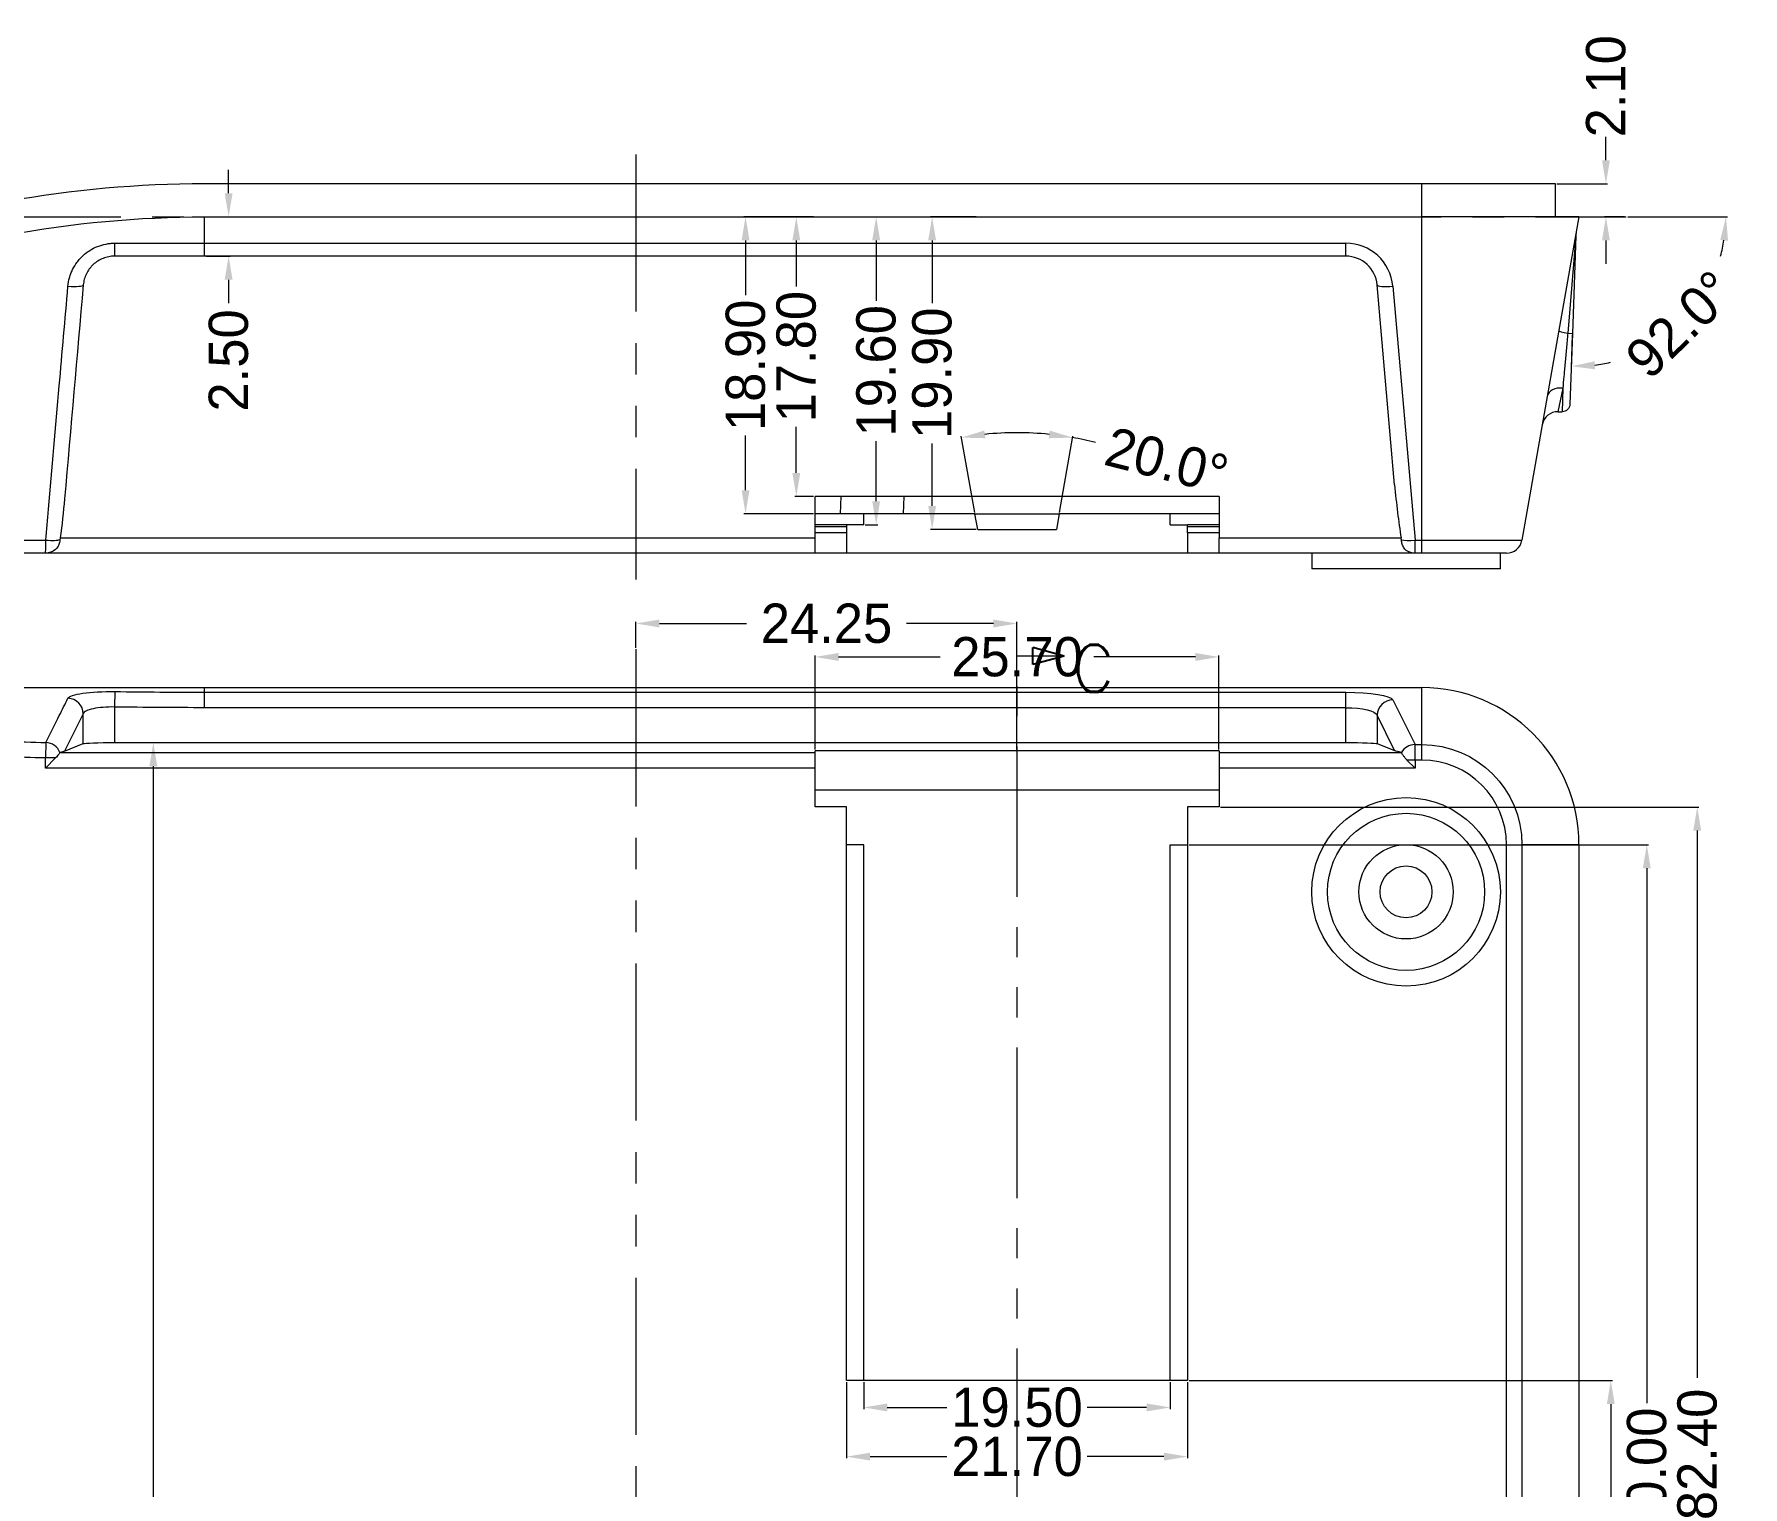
# Model space of a CAD drawing. Extents: x 18 to 718, y 389 to 747.
# Drawn here: x 425.5 to 534.3, y 654.8 to 747.2 of the extents above; entities that cross this region are included whole.
import ezdxf

# ---------------------------------------------------------------- set-up
doc = ezdxf.new("R2010")
doc.units = 0
doc.header["$MEASUREMENT"] = 0
doc.linetypes.add('PHANTOM', pattern=[2.5, 1.25, -0.25, 0.25, -0.25, 0.25, -0.25])
for name, color, linetype in [('10', 7, 'Continuous'), ('20', 7, 'Continuous'), ('TOP', 7, 'Continuous')]:
    doc.layers.add(name, color=color, linetype=linetype)
doc.styles.add('blockfont', font='simplex.shx', dxfattribs={"bigfont": 'bigfont'})
doc.dimstyles.new('1', dxfattribs={"dimtxt": 2.5, "dimasz": 1.5, "dimexe": 0.1, "dimexo": 0.1, "dimgap": 0.09, "dimtad": 0, "dimzin": 0, "dimdsep": 46, "dimtxsty": 'Standard', "dimcen": 0, "dimclrd": 4, "dimclre": 4, "dimclrt": 3, "dimadec": 1, "dimazin": 0, "dimtfac": 1, "dimtofl": 0, "dimtmove": 0, "dimatfit": 3, "dimfxl": 1, "dimtolj": 1, "dimtzin": 0, "dimlwd": 9, "dimlwe": 9, "dimarcsym": 0})

# ---------------------------------------------------------------- blocks, each defined once
blk = doc.blocks.new('ASSORTED_DRAFT5')
at = {"color": 13}
for p, q in [((637.79, 670.34, 637.79), (637.25, 672.34)), ((637.25, 672.34), (638.33, 672.34)), ((637.79, 670.34, 637.79), (638.33, 672.34))]:
    blk.add_line(p, q, dxfattribs=at)
blk = doc.blocks.new('*D247')
at = {"color": 4, "linetype": 'Continuous', "lineweight": 9}
for p, q in [((499.03, 661.54), (525.96, 661.54)), ((525.86, 660.04), (525.86, 643.47)), ((525.86, 617.14), (525.86, 633.71)), ((526.74, 615.64), (525.76, 615.64))]:
    blk.add_line(p, q, dxfattribs=at)
for points in [[(525.61, 660.04), (526.11, 660.04), (525.86, 661.54)], [(525.61, 617.14), (526.11, 617.14), (525.86, 615.64)]]:
    blk.add_solid(points, dxfattribs=at)
at = {"layer": 'Defpoints', "color": 0, "linetype": 'Continuous', "lineweight": 9}
for p in [(498.93, 661.54), (525.86, 661.54), (526.84, 615.64)]:
    blk.add_point(p, dxfattribs=at)
at = {"color": 3, "linetype": 'Continuous', "lineweight": 9, "insert": (525.86, 638.59), "char_height": 2.5, "attachment_point": 5, "rotation": 90}
blk.add_mtext('\\A1;45.90', dxfattribs=at)
blk = doc.blocks.new('*D248')
at = {"color": 4, "linetype": 'Continuous', "lineweight": 9}
for p, q in [((463.83, 708.18), (463.83, 709.82)), ((465.33, 709.72), (470.87, 709.72)), ((486.58, 709.72), (481.05, 709.72)), ((488.08, 701.71), (488.08, 709.82))]:
    blk.add_line(p, q, dxfattribs=at)
for points in [[(465.33, 709.97), (465.33, 709.47), (463.83, 709.72)], [(486.58, 709.97), (486.58, 709.47), (488.08, 709.72)]]:
    blk.add_solid(points, dxfattribs=at)
at = {"layer": 'Defpoints', "color": 0, "linetype": 'Continuous', "lineweight": 9}
for p in [(488.08, 709.72), (463.83, 708.08), (488.08, 701.61)]:
    blk.add_point(p, dxfattribs=at)
at = {"color": 3, "linetype": 'Continuous', "lineweight": 9, "insert": (475.96, 709.72), "char_height": 2.5, "attachment_point": 5}
blk.add_mtext('\\A1;24.25', dxfattribs=at)
blk = doc.blocks.new('*D249')
at = {"color": 4, "linetype": 'Continuous', "lineweight": 9}
for p, q in [((478.33, 661.44), (478.33, 659.73)), ((497.83, 661.44), (497.83, 659.73)), ((479.83, 659.83), (483.62, 659.83)), ((496.33, 659.83), (492.55, 659.83))]:
    blk.add_line(p, q, dxfattribs=at)
for points in [[(479.83, 660.08), (479.83, 659.58), (478.33, 659.83)], [(496.33, 660.08), (496.33, 659.58), (497.83, 659.83)]]:
    blk.add_solid(points, dxfattribs=at)
at = {"layer": 'Defpoints', "color": 0, "linetype": 'Continuous', "lineweight": 9}
for p in [(478.33, 661.54), (497.83, 661.54), (497.83, 659.83)]:
    blk.add_point(p, dxfattribs=at)
at = {"color": 3, "linetype": 'Continuous', "lineweight": 9, "insert": (488.08, 659.83), "char_height": 2.5, "attachment_point": 5}
blk.add_mtext('\\A1;19.50', dxfattribs=at)
blk = doc.blocks.new('*D250')
at = {"color": 4, "linetype": 'Continuous', "lineweight": 9}
for p, q in [((477.23, 661.44), (477.23, 656.6)), ((498.93, 661.44), (498.93, 656.6)), ((478.73, 656.7), (483.62, 656.7)), ((497.43, 656.7), (492.55, 656.7))]:
    blk.add_line(p, q, dxfattribs=at)
for points in [[(478.73, 656.95), (478.73, 656.45), (477.23, 656.7)], [(497.43, 656.95), (497.43, 656.45), (498.93, 656.7)]]:
    blk.add_solid(points, dxfattribs=at)
at = {"layer": 'Defpoints', "color": 0, "linetype": 'Continuous', "lineweight": 9}
for p in [(477.23, 661.54), (498.93, 661.54), (498.93, 656.7)]:
    blk.add_point(p, dxfattribs=at)
at = {"color": 3, "linetype": 'Continuous', "lineweight": 9, "insert": (488.08, 656.7), "char_height": 2.5, "attachment_point": 5}
blk.add_mtext('\\A1;21.70', dxfattribs=at)
blk = doc.blocks.new('*D251')
at = {"color": 4, "linetype": 'Continuous', "lineweight": 9}
for p, q in [((475.23, 701.71), (475.23, 707.69)), ((476.73, 707.59), (483.2, 707.59)), ((499.43, 707.59), (492.97, 707.59)), ((500.93, 701.71), (500.93, 707.69))]:
    blk.add_line(p, q, dxfattribs=at)
for points in [[(476.73, 707.84), (476.73, 707.34), (475.23, 707.59)], [(499.43, 707.84), (499.43, 707.34), (500.93, 707.59)]]:
    blk.add_solid(points, dxfattribs=at)
at = {"layer": 'Defpoints', "color": 0, "linetype": 'Continuous', "lineweight": 9}
for p in [(500.93, 707.59), (475.23, 701.61), (500.93, 701.61)]:
    blk.add_point(p, dxfattribs=at)
at = {"color": 3, "linetype": 'Continuous', "lineweight": 9, "insert": (488.08, 707.59), "char_height": 2.5, "attachment_point": 5}
blk.add_mtext('\\A1;25.70', dxfattribs=at)
blk = doc.blocks.new('*D252')
at = {"color": 4, "linetype": 'Continuous', "lineweight": 9}
for p, q in [((499.03, 695.64), (528.25, 695.64)), ((528.15, 694.14), (528.15, 660.11)), ((528.15, 617.14), (528.15, 651.18)), ((526.94, 615.64), (528.25, 615.64))]:
    blk.add_line(p, q, dxfattribs=at)
for points in [[(527.9, 694.14), (528.4, 694.14), (528.15, 695.64)], [(527.9, 617.14), (528.4, 617.14), (528.15, 615.64)]]:
    blk.add_solid(points, dxfattribs=at)
at = {"layer": 'Defpoints', "color": 0, "linetype": 'Continuous', "lineweight": 9}
for p in [(498.93, 695.64), (526.84, 615.64), (528.15, 615.64)]:
    blk.add_point(p, dxfattribs=at)
at = {"color": 3, "linetype": 'Continuous', "lineweight": 9, "insert": (528.15, 655.64), "char_height": 2.5, "attachment_point": 5, "rotation": 90}
blk.add_mtext('\\A1;80.00', dxfattribs=at)
blk = doc.blocks.new('*D253')
at = {"color": 4, "linetype": 'Continuous', "lineweight": 9}
for p, q in [((501.03, 698.04), (531.46, 698.04)), ((531.36, 696.54), (531.36, 661.72)), ((531.36, 617.14), (531.36, 651.96)), ((527.04, 615.64), (531.46, 615.64))]:
    blk.add_line(p, q, dxfattribs=at)
for points in [[(531.11, 696.54), (531.61, 696.54), (531.36, 698.04)], [(531.11, 617.14), (531.61, 617.14), (531.36, 615.64)]]:
    blk.add_solid(points, dxfattribs=at)
at = {"layer": 'Defpoints', "color": 0, "linetype": 'Continuous', "lineweight": 9}
for p in [(500.93, 698.04), (526.94, 615.64), (531.36, 615.64)]:
    blk.add_point(p, dxfattribs=at)
at = {"color": 3, "linetype": 'Continuous', "lineweight": 9, "insert": (531.36, 656.84), "char_height": 2.5, "attachment_point": 5, "rotation": 90}
blk.add_mtext('\\A1;82.40', dxfattribs=at)
blk = doc.blocks.new('*D254')
at = {"color": 4, "linetype": 'Continuous', "lineweight": 9}
for p, q in [((430.77, 702.14), (433.23, 702.14)), ((433.13, 700.64), (433.13, 621.15)), ((433.13, 530.64), (433.13, 610.14)), ((430.77, 529.14), (433.23, 529.14))]:
    blk.add_line(p, q, dxfattribs=at)
for points in [[(432.88, 700.64), (433.38, 700.64), (433.13, 702.14)], [(432.88, 530.64), (433.38, 530.64), (433.13, 529.14)]]:
    blk.add_solid(points, dxfattribs=at)
at = {"layer": 'Defpoints', "color": 0, "linetype": 'Continuous', "lineweight": 9}
for p in [(430.67, 702.14), (433.13, 702.14), (430.67, 529.14)]:
    blk.add_point(p, dxfattribs=at)
at = {"color": 3, "linetype": 'Continuous', "lineweight": 9, "insert": (433.13, 615.64), "char_height": 2.5, "attachment_point": 5, "rotation": 90}
blk.add_mtext('\\A1;173.00', dxfattribs=at)
blk = doc.blocks.new('*D292')
at = {"color": 4, "linetype": 'Continuous', "lineweight": 9}
for p, q in [((526.94, 735.6), (533.29, 735.6)), ((523.41, 728.08), (523.34, 725.99))]:
    blk.add_line(p, q, dxfattribs=at)
for start, end in [(344.7768, 350.958), (277.042, 283.2232)]:
    blk.add_arc((523.67, 735.6), 9.51, start, end, dxfattribs=at)
for points in [[(532.82, 734.12), (533.32, 734.08), (533.19, 735.6)], [(524.85, 725.9), (524.83, 726.4), (523.34, 726.09)]]:
    blk.add_solid(points, dxfattribs=at)
at = {"layer": 'Defpoints', "color": 0, "linetype": 'Continuous', "lineweight": 9}
for p in [(401.07, 735.6), (526.84, 735.6), (523.63, 734.39), (523.41, 728.18), (528.24, 727.25)]:
    blk.add_point(p, dxfattribs=at)
at = {"color": 3, "linetype": 'Continuous', "lineweight": 9, "insert": (530.28, 728.75), "char_height": 2.5, "attachment_point": 5, "rotation": 44}
blk.add_mtext('\\A1;92.0°', dxfattribs=at)
blk = doc.blocks.new('*D293')
at = {"color": 4, "linetype": 'Continuous', "lineweight": 9}
for p, q in [((437.92, 737.1), (437.92, 738.6)), ((436.5, 735.6), (438.02, 735.6)), ((436.5, 733.1), (438.02, 733.1)), ((437.92, 731.6), (437.92, 730.1))]:
    blk.add_line(p, q, dxfattribs=at)
for points in [[(437.67, 737.1), (438.17, 737.1), (437.92, 735.6)], [(437.67, 731.6), (438.17, 731.6), (437.92, 733.1)]]:
    blk.add_solid(points, dxfattribs=at)
at = {"layer": 'Defpoints', "color": 0, "linetype": 'Continuous', "lineweight": 9}
for p in [(436.4, 735.6), (436.4, 733.1), (437.92, 733.1)]:
    blk.add_point(p, dxfattribs=at)
at = {"color": 3, "linetype": 'Continuous', "lineweight": 9, "insert": (437.92, 726.46), "char_height": 2.5, "attachment_point": 5, "rotation": 90}
blk.add_mtext('\\A1;2.50', dxfattribs=at)
blk = doc.blocks.new('*D294')
at = {"color": 4, "linetype": 'Continuous', "lineweight": 9}
for p, q in [((475.13, 735.6), (473.94, 735.6)), ((474.04, 734.1), (474.04, 731.16)), ((474.04, 719.3), (474.04, 722.23)), ((475.13, 717.8), (473.94, 717.8))]:
    blk.add_line(p, q, dxfattribs=at)
for points in [[(473.79, 734.1), (474.29, 734.1), (474.04, 735.6)], [(473.79, 719.3), (474.29, 719.3), (474.04, 717.8)]]:
    blk.add_solid(points, dxfattribs=at)
at = {"layer": 'Defpoints', "color": 0, "linetype": 'Continuous', "lineweight": 9}
for p in [(474.04, 735.6), (475.23, 735.6), (475.23, 717.8)]:
    blk.add_point(p, dxfattribs=at)
at = {"color": 3, "linetype": 'Continuous', "lineweight": 9, "insert": (474.04, 726.7), "char_height": 2.5, "attachment_point": 5, "rotation": 90}
blk.add_mtext('\\A1;17.80', dxfattribs=at)
blk = doc.blocks.new('*D295')
at = {"color": 4, "linetype": 'Continuous', "lineweight": 9}
for p, q in [((485.39, 716.79), (484.53, 721.65)), ((490.78, 716.79), (491.63, 721.65))]:
    blk.add_line(p, q, dxfattribs=at)
for start, end in [(84.2267, 95.7733), (75.7733, 80)]:
    blk.add_arc((488.08, 701.52), 20.34, start, end, dxfattribs=at)
for points in [[(486.07, 721.51), (486, 722), (484.55, 721.55)], [(490.16, 722), (490.1, 721.51), (491.62, 721.55)]]:
    blk.add_solid(points, dxfattribs=at)
at = {"layer": 'Defpoints', "color": 0, "linetype": 'Continuous', "lineweight": 9}
for p in [(486.9, 721.82), (485.41, 716.7), (490.76, 716.7), (485.58, 715.7), (490.58, 715.7)]:
    blk.add_point(p, dxfattribs=at)
at = {"color": 3, "linetype": 'Continuous', "lineweight": 9, "insert": (497.61, 720.08), "char_height": 2.5, "attachment_point": 5, "rotation": 345.7733}
blk.add_mtext('\\A1;20.0°', dxfattribs=at)
blk = doc.blocks.new('*D296')
at = {"color": 4, "linetype": 'Continuous', "lineweight": 9}
for p, q in [((485.48, 735.6), (482.58, 735.6)), ((482.68, 734.1), (482.68, 730.11)), ((482.68, 717.2), (482.68, 721.18)), ((485.48, 715.7), (482.58, 715.7))]:
    blk.add_line(p, q, dxfattribs=at)
for points in [[(482.43, 734.1), (482.93, 734.1), (482.68, 735.6)], [(482.43, 717.2), (482.93, 717.2), (482.68, 715.7)]]:
    blk.add_solid(points, dxfattribs=at)
at = {"layer": 'Defpoints', "color": 0, "linetype": 'Continuous', "lineweight": 9}
for p in [(482.68, 735.6), (485.58, 735.6), (485.58, 715.7)]:
    blk.add_point(p, dxfattribs=at)
at = {"color": 3, "linetype": 'Continuous', "lineweight": 9, "insert": (482.68, 725.65), "char_height": 2.5, "attachment_point": 5, "rotation": 90}
blk.add_mtext('\\A1;19.90', dxfattribs=at)
blk = doc.blocks.new('*D297')
at = {"color": 4, "linetype": 'Continuous', "lineweight": 9}
for p, q in [((473.94, 735.6), (470.71, 735.6)), ((470.81, 734.1), (470.81, 730.61)), ((470.81, 718.2), (470.81, 721.68)), ((475.13, 716.7), (470.71, 716.7))]:
    blk.add_line(p, q, dxfattribs=at)
for points in [[(470.56, 734.1), (471.06, 734.1), (470.81, 735.6)], [(470.56, 718.2), (471.06, 718.2), (470.81, 716.7)]]:
    blk.add_solid(points, dxfattribs=at)
at = {"layer": 'Defpoints', "color": 0, "linetype": 'Continuous', "lineweight": 9}
for p in [(470.81, 735.6), (474.04, 735.6), (475.23, 716.7)]:
    blk.add_point(p, dxfattribs=at)
at = {"color": 3, "linetype": 'Continuous', "lineweight": 9, "insert": (470.81, 726.15), "char_height": 2.5, "attachment_point": 5, "rotation": 90}
blk.add_mtext('\\A1;18.90', dxfattribs=at)
blk = doc.blocks.new('*D298')
at = {"color": 4, "linetype": 'Continuous', "lineweight": 9}
for p, q in [((478.43, 735.6), (479.22, 735.6)), ((479.12, 734.1), (479.12, 730.26)), ((479.12, 717.5), (479.12, 721.33)), ((478.43, 716), (479.22, 716))]:
    blk.add_line(p, q, dxfattribs=at)
for points in [[(478.87, 734.1), (479.37, 734.1), (479.12, 735.6)], [(478.87, 717.5), (479.37, 717.5), (479.12, 716)]]:
    blk.add_solid(points, dxfattribs=at)
at = {"layer": 'Defpoints', "color": 0, "linetype": 'Continuous', "lineweight": 9}
for p in [(478.33, 735.6), (479.12, 735.6), (478.33, 716)]:
    blk.add_point(p, dxfattribs=at)
at = {"color": 3, "linetype": 'Continuous', "lineweight": 9, "insert": (479.12, 725.8), "char_height": 2.5, "attachment_point": 5, "rotation": 90}
blk.add_mtext('\\A1;19.60', dxfattribs=at)
blk = doc.blocks.new('*D301')
at = {"color": 4, "linetype": 'Continuous', "lineweight": 9}
for p, q in [((525.55, 739.2), (525.55, 740.7)), ((522.43, 737.7), (525.65, 737.7)), ((526.74, 735.6), (525.45, 735.6)), ((525.55, 734.1), (525.55, 732.6))]:
    blk.add_line(p, q, dxfattribs=at)
for points in [[(525.3, 739.2), (525.8, 739.2), (525.55, 737.7)], [(525.3, 734.1), (525.8, 734.1), (525.55, 735.6)]]:
    blk.add_solid(points, dxfattribs=at)
at = {"layer": 'Defpoints', "color": 0, "linetype": 'Continuous', "lineweight": 9}
for p in [(522.33, 737.7), (525.55, 737.7), (526.84, 735.6)]:
    blk.add_point(p, dxfattribs=at)
at = {"color": 3, "linetype": 'Continuous', "lineweight": 9, "insert": (525.55, 743.91), "char_height": 2.5, "attachment_point": 5, "rotation": 90}
blk.add_mtext('\\A1;2.10', dxfattribs=at)

msp = doc.modelspace()

# ---------------------------------------------------------------- linework, layer by layer
at = {"layer": '10', "color": 1, "linetype": 'PHANTOM', "lineweight": 9, "ltscale": 8}
for p, q in [((463.834, 739.569), (463.834, 712.515)), ((401.066, 735.596), (526.835, 735.596)), ((463.834, 708.082), (463.834, 524.196))]:
    msp.add_line(p, q, dxfattribs=at)
at = {"layer": '20', "color": 7, "linetype": 'Continuous', "lineweight": 9}
for p, q in [((513.834, 737.696), (436.395, 737.696)), ((522.334, 737.696), (513.834, 737.696)), ((513.834, 735.596), (513.834, 737.696)), ((522.334, 735.596), (522.334, 737.696)), ((436.395, 733.922), (436.395, 735.596)), ((436.395, 735.596), (513.834, 735.596)), ((513.834, 715.022), (513.834, 735.596)), ((523.834, 735.596), (513.834, 735.596)), ((523.834, 735.596), (520.206, 715.022)), ((436.395, 733.922), (509.001, 733.922)), ((436.395, 733.096), (436.395, 733.922)), ((509.001, 733.096), (509.001, 733.922)), ((523.632, 734.392), (523.124, 728.189)), ((523.632, 734.392), (523.415, 728.179)), ((509.001, 733.096), (436.395, 733.096)), ((512.108, 718.534), (510.994, 731.27)), ((511.99, 731.184), (513.404, 715.022)), ((523.124, 728.189), (523.415, 728.179)), ((523.415, 728.179), (523.257, 723.679)), ((522.805, 724.701), (522.487, 723.196)), ((522.805, 724.701), (522.758, 723.196)), ((522.487, 723.196), (522.758, 723.196)), ((500.934, 717.796), (475.234, 717.796)), ((475.234, 715.161), (475.234, 717.796)), ((476.85, 716.696), (476.889, 717.796)), ((480.886, 717.796), (480.848, 716.696)), ((500.934, 717.796), (500.934, 715.161)), ((478.334, 716.696), (475.234, 716.696)), ((478.334, 715.996), (478.334, 716.696)), ((485.408, 716.696), (478.334, 716.696)), ((485.584, 715.696), (485.408, 716.696)), ((485.408, 716.696), (490.76, 716.696)), ((490.76, 716.696), (490.584, 715.696)), ((497.834, 716.696), (490.76, 716.696)), ((497.834, 715.996), (497.834, 716.696)), ((500.934, 716.696), (497.834, 716.696)), ((477.234, 715.996), (475.234, 715.996)), ((475.234, 715.891), (477.234, 715.891)), ((477.234, 715.496), (475.234, 715.496)), ((477.234, 715.996), (477.234, 715.891)), ((478.334, 715.996), (477.234, 715.996)), ((477.234, 715.891), (477.234, 715.496)), ((477.234, 715.496), (477.234, 714.196)), ((485.584, 715.696), (490.584, 715.696)), ((497.834, 715.996), (498.934, 715.996)), ((500.934, 715.996), (498.934, 715.996)), ((498.934, 715.891), (498.934, 715.996)), ((498.934, 715.496), (498.934, 715.891)), ((498.934, 715.891), (500.934, 715.891)), ((500.934, 715.496), (498.934, 715.496)), ((498.934, 715.496), (498.934, 714.196)), ((427.204, 715.161), (475.234, 715.161)), ((475.234, 714.196), (475.234, 715.161)), ((500.934, 715.161), (512.522, 715.161)), ((500.934, 714.196), (500.934, 715.161)), ((513.404, 715.022), (513.834, 715.022)), ((513.404, 714.196), (513.404, 715.022)), ((513.834, 715.022), (520.206, 715.022)), ((513.834, 714.196), (513.834, 715.022)), ((475.234, 714.196), (426.264, 714.196)), ((477.234, 714.196), (475.234, 714.196)), ((498.934, 714.196), (477.234, 714.196)), ((500.934, 714.196), (498.934, 714.196)), ((513.404, 714.196), (500.934, 714.196)), ((506.834, 714.196), (506.834, 713.196)), ((518.834, 713.196), (506.834, 713.196)), ((513.834, 714.196), (513.404, 714.196)), ((519.222, 714.196), (513.834, 714.196)), ((518.834, 713.196), (518.834, 714.196)), ((436.395, 705.347), (436.395, 705.642)), ((436.395, 705.642), (513.834, 705.642)), ((513.834, 702.014), (513.834, 705.642)), ((430.681, 705.389), (430.667, 704.404)), ((436.395, 705.347), (509.001, 705.347)), ((436.395, 704.362), (436.395, 705.347)), ((509.001, 704.362), (509.001, 705.347)), ((511.99, 704.864), (513.404, 702.014)), ((428.674, 702.078), (428.674, 703.976)), ((430.667, 704.404), (430.667, 702.142)), ((509.001, 704.362), (436.395, 704.362)), ((509.001, 702.142), (509.001, 704.362)), ((512.108, 701.634), (510.994, 703.879)), ((510.994, 703.879), (510.994, 702.078)), ((426.29, 702.144), (426.264, 701.16)), ((427.204, 701.516), (475.234, 701.516)), ((427.483, 701.603), (428.674, 702.078)), ((430.667, 702.142), (509.001, 702.142)), ((500.934, 701.608), (475.234, 701.608)), ((475.234, 701.516), (475.234, 701.608)), ((475.234, 700.516), (475.234, 701.516)), ((500.934, 701.608), (500.934, 701.516)), ((500.934, 701.516), (500.934, 700.516)), ((500.934, 701.516), (512.522, 701.516)), ((510.994, 702.078), (512.108, 701.634)), ((513.404, 701.03), (513.404, 702.014)), ((513.404, 702.014), (513.834, 702.014)), ((513.834, 701.03), (513.834, 702.014)), ((426.908, 701.16), (426.264, 701.16)), ((426.264, 700.516), (426.264, 701.16)), ((426.264, 700.516), (426.908, 701.16)), ((475.234, 700.516), (426.264, 700.516)), ((475.234, 698.042), (475.234, 700.516)), ((513.404, 700.516), (500.934, 700.516)), ((500.934, 700.516), (500.934, 698.042)), ((512.891, 701.03), (513.404, 700.516)), ((513.404, 701.03), (512.891, 701.03)), ((513.404, 701.03), (513.404, 700.516)), ((513.834, 701.03), (513.404, 701.03)), ((500.934, 699.106), (475.234, 699.106)), ((477.234, 698.042), (475.234, 698.042)), ((477.234, 661.542), (477.234, 698.042)), ((500.934, 698.042), (498.934, 698.042)), ((498.934, 698.042), (498.934, 661.542)), ((478.334, 695.642), (477.234, 695.642)), ((478.334, 661.542), (478.334, 695.642)), ((497.834, 695.642), (498.934, 695.642)), ((497.834, 661.542), (497.834, 695.642)), ((519.222, 535.642), (519.222, 695.642)), ((519.222, 695.642), (520.206, 695.642)), ((520.206, 695.642), (520.206, 535.642)), ((523.834, 695.642), (520.206, 695.642)), ((523.834, 695.642), (523.834, 535.642)), ((498.934, 661.542), (477.234, 661.542))]:
    msp.add_line(p, q, dxfattribs=at)
at = {"layer": '20', "color": 1, "linetype": 'Continuous', "lineweight": 9}
msp.add_line((491.084, 707.649), (488.084, 707.649), dxfattribs=at)
at = {"layer": '20', "color": 1, "linetype": 'PHANTOM', "lineweight": 9, "ltscale": 7.665464}
msp.add_line((488.084, 653.991), (488.084, 707.649), dxfattribs=at)
at = {"layer": '20', "color": 7, "linetype": 'Continuous', "lineweight": 9}
for radius in [6, 5, 3, 1.65]:
    msp.add_circle((512.834, 692.642), radius, dxfattribs=at)
for centre, radius, start, end in [((436.395, 666.52), 71.176, 90, 100.16507), ((509.001, 730.922), 3, 5, 90), ((524.631, 734.357), 1, 170, 178), ((509.001, 731.096), 2, 5, 90), ((522.487, 722.196), 1, 88.984, 170), ((519.222, 715.196), 1, 270, 350), ((513.834, 695.642), 10, 0, 90), ((513.834, 695.642), 5.388, 0, 90)]:
    msp.add_arc(centre, radius, start, end, dxfattribs=at)
at = {"layer": '20', "color": 7, "linetype": 'Continuous', "lineweight": 9, "extrusion": (0, 0, -1)}
for centre, radius, start, end in [((-522.758, 723.696), 0.5, 182, 268.66067), ((-426.264, 715.196), 1, 229.95328, 270), ((-513.404, 715.196), 1, 270, 300.87684), ((-513.834, 695.642), 6.372, 90, 180)]:
    msp.add_arc(centre, radius, start, end, dxfattribs=at)
at = {"layer": '20', "color": 7, "linetype": 'Continuous', "lineweight": 9}
for centre, major_axis, ratio, start_param, end_param in [((430.667, 734.096), (0, 1), 0.0146295, 3.1415927, 4.5378559), ((427.678, 731.358), (-0.996, 0.087), 0.1711885, 1.607844, 3.1415927), ((511.99, 731.358), (-0.996, -0.087), 0.1730072, 0, 1.5556613), ((523.541, 728.174), (-0.985, 0.174), 0.0638133, 0, 1.1445752), ((522.805, 724.002), (-0.985, 0.174), 0.6935578, 4.8340777, 6.2831853), ((513.102, 718.643), (-0.625, 7.18), 0.1387426, 1.5738528, 2.0649327), ((426.264, 715.196), (0, 1), 0.0258315, 3.1415927, 4.537856), ((426.264, 715.196), (-0.996, 0.087), 0.1709104, 1.611284, 2.7822003), ((513.404, 715.196), (-0.996, -0.087), 0.1730072, 0.5021211, 1.5556613), ((427.678, 703.976), (-0.894, 0.448), 0.9814892, 3.6140539, 5.1478026), ((511.99, 703.879), (-0.896, -0.444), 0.9811726, 4.2593318, 5.8149931), ((426.264, 701.16), (-0.894, 0.449), 0.9815373, 3.9741056, 5.1450219), ((513.404, 701.03), (-0.896, -0.444), 0.9811726, 4.2593318, 5.312872)]:
    msp.add_ellipse(centre, major_axis=major_axis, ratio=ratio, start_param=start_param, end_param=end_param, dxfattribs=at)
at = {"layer": '20', "color": 7, "linetype": 'Continuous', "lineweight": 9, "extrusion": (0, 0, -1)}
for centre, major_axis, ratio, start_param, end_param in [((509.001, 704.818), (3, 0), 0.176327, 4.712389, 6.1959188), ((509.001, 703.833), (2, 0), 0.2644905, 4.712389, 6.1959188), ((430.667, 702.072), (2, 0), 0.0349208, 3.2288591, 4.712389), ((509.001, 702.072), (2, 0), 0.0349208, 4.712389, 6.1959188), ((513.102, 701.637), (1.176, -0.135), 0.1796615, 2.0664204, 2.5575003)]:
    msp.add_ellipse(centre, major_axis=major_axis, ratio=ratio, start_param=start_param, end_param=end_param, dxfattribs=at)
at = {"layer": '20', "color": 7, "linetype": 'Continuous', "lineweight": 9}
for points in [[(423.834, 734.444), (427.974, 735.21), (432.185, 735.596), (436.395, 735.596)], [(430.681, 733.922), (432.586, 733.922), (434.491, 733.922), (436.395, 733.922)], [(436.395, 733.096), (434.486, 733.096), (432.576, 733.096), (430.667, 733.096)], [(428.674, 731.27), (428.277, 726.731), (427.88, 722.192), (427.483, 717.653)], [(427.483, 717.653), (427.41, 716.82), (427.318, 715.989), (427.204, 715.161)], [(423.722, 715.022), (424.578, 715.022), (425.434, 715.022), (426.29, 715.022)], [(427.204, 715.161), (427.199, 715.126), (427.195, 715.09), (427.191, 715.055)], [(512.538, 715.037), (512.534, 715.078), (512.528, 715.12), (512.522, 715.161)], [(426.264, 714.196), (425.406, 714.196), (424.548, 714.196), (423.69, 714.196)], [(423.834, 705.642), (427.974, 705.642), (432.185, 705.642), (436.395, 705.642)], [(430.681, 705.389), (432.586, 705.361), (434.491, 705.347), (436.395, 705.347)], [(428.674, 703.976), (428.277, 703.185), (427.88, 702.393), (427.483, 701.603)], [(436.395, 704.362), (434.486, 704.362), (432.576, 704.376), (430.667, 704.404)], [(426.264, 701.16), (425.406, 701.182), (424.548, 701.207), (423.69, 701.235)], [(423.722, 702.219), (424.578, 702.191), (425.434, 702.166), (426.29, 702.144)], [(427.204, 701.516), (427.199, 701.515), (427.195, 701.511), (427.191, 701.506)], [(427.483, 701.603), (427.41, 701.574), (427.318, 701.545), (427.204, 701.516)], [(512.538, 701.504), (512.534, 701.51), (512.528, 701.514), (512.522, 701.516)]]:
    msp.add_open_spline(points, degree=3, dxfattribs=at)
for points, knots in [([(427.7, 731.184), (427.716, 731.368), (427.749, 731.549), (427.822, 731.813), (427.851, 731.9), (427.916, 732.072), (427.953, 732.158), (428.074, 732.408), (428.17, 732.564), (428.334, 732.786), (428.393, 732.858), (428.516, 732.996), (428.582, 733.063), (428.786, 733.252), (428.933, 733.364), (429.246, 733.562), (429.415, 733.647), (429.761, 733.783), (429.939, 733.835), (430.213, 733.887), (430.306, 733.9), (430.493, 733.918), (430.587, 733.922), (430.681, 733.922)], [0, 0, 0, 0, 0.125, 0.125, 0.1875, 0.1875, 0.25, 0.25, 0.375, 0.375, 0.4375, 0.4375, 0.5, 0.5, 0.625, 0.625, 0.75, 0.75, 0.875, 0.875, 0.9375, 0.9375, 1, 1, 1, 1]), ([(430.667, 733.096), (430.54, 733.096), (430.413, 733.084), (430.167, 733.037), (430.048, 733.002), (429.816, 732.91), (429.703, 732.853), (429.493, 732.72), (429.395, 732.645), (429.259, 732.518), (429.215, 732.473), (429.133, 732.381), (429.094, 732.333), (428.985, 732.185), (428.922, 732.081), (428.841, 731.915), (428.817, 731.858), (428.774, 731.744), (428.755, 731.687), (428.707, 731.512), (428.685, 731.392), (428.674, 731.27)], [0, 0, 0, 0, 0.125, 0.125, 0.25, 0.25, 0.375, 0.375, 0.5, 0.5, 0.5625, 0.5625, 0.625, 0.625, 0.75, 0.75, 0.8125, 0.8125, 0.875, 0.875, 1, 1, 1, 1]), ([(426.29, 715.022), (426.347, 715.677), (426.404, 716.331), (426.461, 716.986), (426.689, 719.603), (426.918, 722.22), (427.146, 724.838), (427.331, 726.953), (427.515, 729.069), (427.7, 731.184)], [0, 0, 0, 0, 0.1214655, 0.1214655, 0.1214655, 0.6073273, 0.6073273, 0.6073273, 1, 1, 1, 1]), ([(523.124, 728.189), (523.109, 728.027), (523.094, 727.866), (523.065, 727.544), (523.05, 727.383), (523.007, 726.91), (522.979, 726.603), (522.938, 726.156), (522.925, 726.009), (522.899, 725.723), (522.886, 725.584), (522.849, 725.183), (522.826, 724.933), (522.805, 724.701)], [0, 0, 0, 0, 0.125, 0.125, 0.25, 0.25, 0.5, 0.5, 0.625, 0.625, 0.75, 0.75, 1, 1, 1, 1]), ([(427.191, 715.055), (427.186, 714.995), (427.176, 714.937), (427.163, 714.881), (427.142, 714.792), (427.111, 714.709), (427.072, 714.637), (427.028, 714.555), (426.973, 714.485), (426.908, 714.431)], [0, 0, 0, 0, 0.2287491, 0.2287491, 0.2287491, 0.5914638, 0.5914638, 0.5914638, 1, 1, 1, 1]), ([(512.891, 714.338), (512.819, 714.381), (512.757, 714.439), (512.708, 714.511), (512.658, 714.584), (512.618, 714.671), (512.589, 714.768), (512.564, 714.851), (512.547, 714.943), (512.538, 715.037)], [0, 0, 0, 0, 0.3490604, 0.3490604, 0.3490604, 0.6990844, 0.6990844, 0.6990844, 1, 1, 1, 1]), ([(426.29, 702.144), (426.347, 702.258), (426.404, 702.372), (426.461, 702.486), (426.689, 702.942), (426.918, 703.398), (427.146, 703.854), (427.331, 704.223), (427.515, 704.592), (427.7, 704.961)], [0, 0, 0, 0, 0.1214655, 0.1214655, 0.1214655, 0.6073273, 0.6073273, 0.6073273, 1, 1, 1, 1]), ([(427.7, 704.961), (427.764, 705.09), (428.106, 705.205), (429.195, 705.361), (429.929, 705.4), (430.681, 705.389)], [0, 0, 0, 0, 0.5, 0.5, 1, 1, 1, 1]), ([(430.667, 704.404), (430.161, 704.415), (429.667, 704.376), (428.941, 704.219), (428.717, 704.104), (428.674, 703.976)], [0, 0, 0, 0, 0.5, 0.5, 1, 1, 1, 1]), ([(427.191, 701.506), (427.185, 701.497), (427.174, 701.481), (427.143, 701.439), (427.124, 701.412), (427.076, 701.35), (427.048, 701.315), (426.984, 701.24), (426.948, 701.2), (426.908, 701.16)], [0, 0, 0, 0, 0.25, 0.25, 0.5, 0.5, 0.75, 0.75, 1, 1, 1, 1]), ([(512.891, 701.03), (512.838, 701.082), (512.793, 701.135), (512.713, 701.237), (512.678, 701.286), (512.634, 701.35), (512.621, 701.37), (512.597, 701.407), (512.586, 701.425), (512.558, 701.469), (512.545, 701.491), (512.538, 701.504)], [0, 0, 0, 0, 0.25, 0.25, 0.5, 0.5, 0.625, 0.625, 0.75, 0.75, 1, 1, 1, 1])]:
    msp.add_open_spline(points, degree=3, knots=knots, dxfattribs=at)

# ---------------------------------------------------------------- block references
at = {"layer": 'TOP', "color": 1, "linetype": 'Continuous', "lineweight": 9, "rotation": 90}
msp.add_blockref('ASSORTED_DRAFT5', (1161.425, 69.86), dxfattribs=at)

# ---------------------------------------------------------------- texts
at = {"layer": 'TOP', "color": 1, "linetype": 'Continuous', "lineweight": 9, "insert": (491.576, 705.365), "char_height": 3, "attachment_point": 7, "line_spacing_factor": 0.903614, "style": 'blockfont'}
msp.add_mtext('\\W01.000;C', dxfattribs=at)

# ---------------------------------------------------------------- dimensions: what is measured, and where the dimension line sits
at = {"color": 7, "linetype": 'Continuous', "lineweight": 9}
for base, p1, p2, picture, middle in [((525.552, 737.696), (526.835, 735.596), (522.334, 737.696), '*D301', (525.552, 743.911)), ((437.919, 733.096), (436.395, 735.596), (436.395, 733.096), '*D293', (437.919, 726.464)), ((470.805, 735.596), (475.234, 716.696), (474.04, 735.596), '*D297', (470.805, 726.146)), ((474.04, 735.596), (475.234, 717.796), (475.234, 735.596), '*D294', (474.04, 726.696)), ((479.122, 735.596), (478.334, 715.996), (478.334, 735.596), '*D298', (479.122, 725.796)), ((482.682, 735.596), (485.584, 715.696), (485.584, 735.596), '*D296', (482.682, 725.646)), ((433.128, 702.142), (430.667, 529.142), (430.667, 702.142), '*D254', (433.128, 615.642)), ((531.358, 615.642), (500.934, 698.042), (526.935, 615.642), '*D253', (531.358, 656.842)), ((528.152, 615.642), (498.934, 695.642), (526.835, 615.642), '*D252', (528.152, 655.642)), ((525.859, 661.542), (526.835, 615.642), (498.934, 661.542), '*D247', (525.859, 638.592))]:
    dim = msp.add_linear_dim(base=base, p1=p1, p2=p2, angle=90, dimstyle='1', dxfattribs=at)
    dim.commit()
    dim.dimension.update_dxf_attribs({"geometry": picture, "text_midpoint": middle})
for base, line1, line2, picture, middle in [((528.238, 727.248), ((401.066, 735.596), (526.835, 735.596)), ((523.632, 734.392), (523.415, 728.179)), '*D292', (530.283, 728.752)), ((486.901, 721.822), ((490.76, 716.696), (490.584, 715.696)), ((485.584, 715.696), (485.408, 716.696)), '*D295', (497.612, 720.084))]:
    dim = msp.add_angular_dim_2l(base=base, line1=line1, line2=line2, dimstyle='1', dxfattribs=at)
    dim.commit()
    dim.dimension.update_dxf_attribs({"geometry": picture, "text_midpoint": middle})
for base, p1, p2, picture, middle in [((488.084, 709.722), (463.834, 708.082), (488.084, 701.608), '*D248', (475.959, 709.722)), ((500.934, 707.592), (475.234, 701.608), (500.934, 701.608), '*D251', (488.084, 707.592))]:
    dim = msp.add_linear_dim(base=base, p1=p1, p2=p2, dimstyle='1', dxfattribs=at)
    dim.commit()
    dim.dimension.update_dxf_attribs({"geometry": picture, "text_midpoint": middle, "dimtype": 160})
for base, p1, p2, picture, middle in [((498.934, 656.697), (477.234, 661.542), (498.934, 661.542), '*D250', (488.084, 656.697)), ((497.834, 659.829), (478.334, 661.542), (497.834, 661.542), '*D249', (488.084, 659.829))]:
    dim = msp.add_linear_dim(base=base, p1=p1, p2=p2, dimstyle='1', dxfattribs=at)
    dim.commit()
    dim.dimension.update_dxf_attribs({"geometry": picture, "text_midpoint": middle})

doc.saveas('drawing.dxf')
